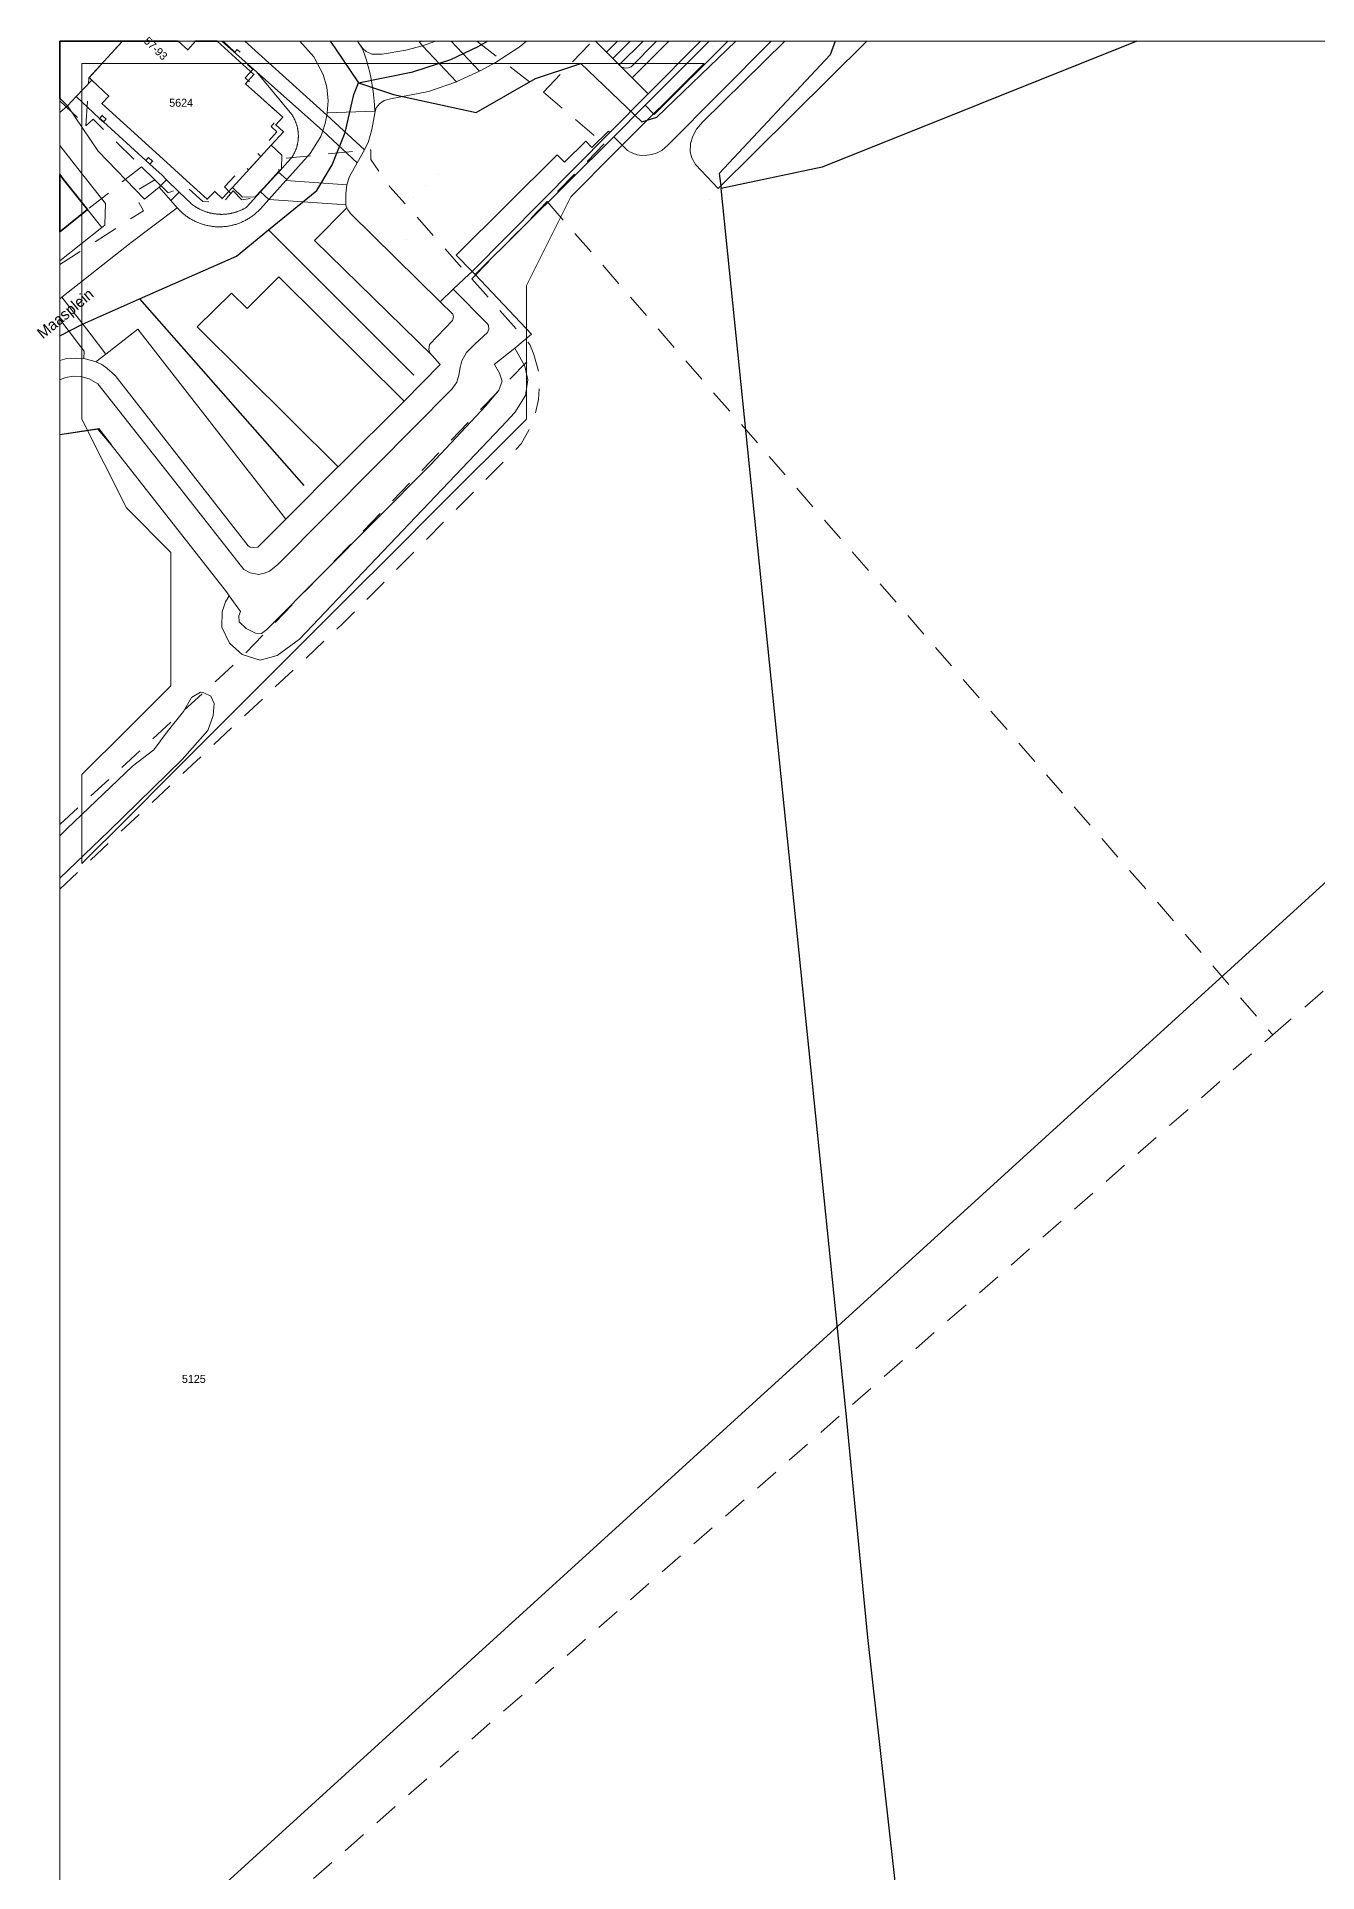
# Model space of a CAD drawing. Header units: metres. Extents: x 0 to 105485, y 0 to 425721.
# Drawn here: x 104627.4 to 104771.5, y 425504 to 425710.5 of the extents above; entities that cross this region are included whole.
import ezdxf
from ezdxf.enums import TextEntityAlignment as Align

# ---------------------------------------------------------------- set-up
doc = ezdxf.new("R2010")
doc.units = ezdxf.units.M
doc.header["$MEASUREMENT"] = 0
doc.linetypes.add('KG-PERCEEL-SO', pattern=[19, 5.5, -4, 5.5, -4])
for name, color, linetype, lineweight in [('B-XX-GK-KADEMUUR-G', 150, 'Continuous', 18), ('B-XX-GR-BEPLANTING_CULTUUR_BODEMBEDEKKER-G', 90, 'Continuous', 18), ('B-XX-GR-GROENVOORZIENING-G', 80, 'Continuous', 18), ('B-XX-IE-AFVAL APART PLAATS-G', 7, 'Continuous', 18), ('B-XX-IE-MEUBILAIR-G', 7, 'Continuous', 18), ('B-XX-IE-MEUBILAIR_WATERWEGMEUBILAIR-G', 150, 'Continuous', 18), ('B-XX-KG-GRENS_PERCEEL-G', 150, 'KG-PERCEEL-SO', 18), ('B-XX-KG-GRENS_PERCEEL-T', 150, 'KG-PERCEEL-SO', 18), ('B-XX-KW-KUNSTWERK_STEIGER-G', 170, 'Continuous', 18), ('B-XX-OG-BEBOUWING-G', 7, 'Continuous', 35), ('B-XX-OG-BEBOUWING_HUISNUMMER-T', 7, 'Continuous', 18), ('B-XX-OG-BEBOUWING_LUIFEL-G', 7, 'Continuous', 18), ('B-XX-OG-BEBOUWING_STRAATNAAM-T', 7, 'Continuous', 18), ('B-XX-OG-GRENS-G', 7, 'Continuous', 18), ('B-XX-OG-TERREIN_ERF-G', 7, 'Continuous', 18), ('B-XX-OG-TERREIN_OEVER-G', 7, 'Continuous', 18), ('B-XX-OG-WATER-G', 130, 'Continuous', 18), ('B-XX-VH-OPENVERHARDING-G', 90, 'Continuous', 18), ('B-XX-VH-OPENVERHARDING_BETONELEMENT-G', 90, 'Continuous', 18), ('B-XX-VH-OPENVERHARDING_BETONSTRAATSTEEN-G', 90, 'Continuous', 18), ('B-XX-VH-OPENVERHARDING_SIERBESTRATING-G', 90, 'Continuous', 18), ('B-XX-VH-OPENVERHARDING_TEGEL-G', 90, 'Continuous', 18)]:
    doc.layers.add(name, color=color, linetype=linetype, lineweight=lineweight)
doc.layers.add('GIS-WEGVAKKEN', color=2, linetype='Continuous')

msp = doc.modelspace()

# ---------------------------------------------------------------- linework, layer by layer
at = {"layer": 'B-XX-GK-KADEMUUR-G', "ltscale": 0.5}
for points in [[(104692.341, 425699.247), (104695.87, 425702.785), (104703.0674007022, 425710), (104702.0930271457, 425710), (104696.198, 425704.056), (104691.889, 425699.711), (104676.412, 425684.106), (104676.749, 425683.772)], [(104630, 425665.7539950513), (104630, 425665.7265714701), (104634.307, 425666.376), (104635.812, 425664.61), (104634.398, 425666.417)]]:
    msp.add_lwpolyline(points, close=True, dxfattribs=at)
at = {"layer": 'B-XX-GR-BEPLANTING_CULTUUR_BODEMBEDEKKER-G', "ltscale": 0.5}
msp.add_lwpolyline([(104630, 425685.2809786227), (104634.758, 425689.03), (104633.145, 425691.052), (104630, 425688.5439587755)], close=True, dxfattribs=at)
at = {"layer": 'B-XX-GR-GROENVOORZIENING-G', "ltscale": 0.5}
for points in [[(104698.5128345861, 425710), (104694.397, 425705.862), (104696.198, 425704.056), (104702.0930271457, 425710)], [(104686.786, 425696.37), (104685.969, 425697.195), (104674.596, 425685.941), (104676.412, 425684.106), (104691.889, 425699.711), (104691.726, 425699.872), (104689.874, 425698.051), (104689.187, 425698.746)]]:
    msp.add_lwpolyline(points, close=True, dxfattribs=at)
at = {"layer": 'B-XX-IE-AFVAL APART PLAATS-G', "color": 0, "true_color": 0x604a38}
for points in [[(104672.564, 425694.984, 2.272308867134135), (104672.564, 425694.984, 3.772308867134135)], [(104671.2, 425693.749, 2.267663464530392), (104671.2, 425693.749, 3.767663464530392)], [(104669.818, 425692.37, 2.245413307180371), (104669.818, 425692.37, 3.745413307180371)], [(104669.054, 425687.668, 2.166286178710536), (104669.054, 425687.668, 3.666286178710536)]]:
    msp.add_polyline3d(points, dxfattribs=at)
at = {"layer": 'B-XX-IE-MEUBILAIR-G', "color": 0, "true_color": 0x604a38}
for points in [[(104669.837, 425709.134, 2.122137864412294), (104669.837, 425709.134, 3.622137864412294)], [(104657.863, 425708.878, 2.167268137644316), (104657.863, 425708.878, 3.667268137644316)], [(104670.134, 425704.194, 2.046266063920931), (104670.134, 425704.194, 3.546266063920931)], [(104659.466, 425698.829, 2.091435594278609), (104659.466, 425698.829, 3.591435594278609)], [(104664.867, 425700.433, 2.056456595749503), (104664.867, 425700.433, 3.556456595749503)], [(104652.971, 425691.29, 2.114831269676678), (104652.971, 425691.29, 3.614831269676678)], [(104637.476, 425686.99, 2.022853032917989), (104637.476, 425686.99, 3.522853032917989)]]:
    msp.add_polyline3d(points, dxfattribs=at)
at = {"layer": 'B-XX-IE-MEUBILAIR_WATERWEGMEUBILAIR-G', "color": 0, "true_color": 0x604a38}
for points in [[(104703.435, 425709.361, 1.464719527342658), (104703.435, 425709.361, 2.964719527342658)], [(104698.71, 425704.656, 1.255345076185897), (104698.71, 425704.656, 2.755345076185897)], [(104703.099, 425692.174, 0), (104703.099, 425692.174, 1.5)]]:
    msp.add_polyline3d(points, dxfattribs=at)
at = {"layer": 'B-XX-KG-GRENS_PERCEEL-G', "ltscale": 0.5, "flags": 128}
for points in [[(104632.96, 425700.49), (104633.272, 425705.842), (104637.0819713843, 425710)], [(104649.252, 425692.87), (104648.534, 425693.603), (104650.75, 425695.992), (104651.247, 425695.53), (104652.639, 425697.036), (104652.233, 425697.413), (104654.442, 425699.795), (104653.772, 425700.416), (104654.416, 425701.111), (104653.887, 425701.602), (104654.355, 425702.106), (104651.241, 425704.922), (104651.539, 425705.244), (104650.851, 425705.882), (104651.726, 425706.825), (104651.103, 425707.402), (104651.411, 425707.734), (104649.978, 425709.063), (104649.693, 425708.755), (104648.4048706697, 425710)], [(104676.9084759195, 425710), (104684.41, 425704.25)], [(104684.41, 425704.25), (104689.9307536865, 425710)], [(104766.46, 425598.23), (104895.1419248321, 425710)], [(104630, 425703.2817697842), (104632.96, 425700.49)], [(104684.41, 425704.25), (104691.257, 425698.432)], [(104632.96, 425700.49), (104633.76, 425701.23), (104638.934, 425696.134), (104639.195, 425695.877)], [(104649.252, 425692.87), (104649.497, 425693.157), (104650.509, 425692.144), (104651.982, 425692.42), (104654.65, 425695.367), (104654.65, 425696.75), (104664.987, 425697.791), (104664.987, 425696.7), (104667.146, 425693.627), (104676.359, 425683.254)], [(104691.257, 425698.432), (104685.08, 425692.191), (104684.846, 425691.954)], [(104639.195, 425695.877), (104630, 425688.5440251632)], [(104639.195, 425695.877), (104640.709, 425694.385)], [(104630, 425684.8603953113), (104639.411, 425690.927), (104638.318, 425692.978), (104640.709, 425694.385)], [(104640.709, 425694.385), (104642.188, 425692.929), (104644.16, 425693.709), (104646.092, 425691.96), (104648.393, 425691.868), (104648.962, 425692.532), (104649.252, 425692.87)], [(104676.359, 425683.254), (104684.846, 425691.954)], [(104684.846, 425691.954), (104766.46, 425598.23)], [(104676.359, 425683.254), (104682.895, 425675.895), (104683.339, 425674.764)], [(104630, 425614.6306338073), (104661.889, 425644.526), (104681.925, 425664.7), (104683.265, 425667.116), (104683.876, 425669.684), (104683.998, 425672.374), (104683.339, 425674.764)], [(104630, 425621.8947674219), (104650.36, 425640.592), (104683.339, 425674.764)], [(104630, 425478.2508471191), (104766.46, 425598.23)]]:
    msp.add_lwpolyline(points, dxfattribs=at)
at = {"layer": 'B-XX-KW-KUNSTWERK_STEIGER-G', "ltscale": 0.5}
msp.add_lwpolyline([(104693.856, 425697.706), (104694.291, 425697.483), (104694.951, 425697.226), (104695.471, 425697.143), (104696.067, 425697.178), (104696.598, 425697.253), (104697.221, 425697.44), (104697.735, 425697.694), (104698.398, 425698.291), (104710.0425670118, 425710), (104711.5536513271, 425710), (104702.308, 425700.872), (104701.648, 425700.115), (104701.237, 425699.305), (104700.968, 425698.486), (104700.935, 425697.552), (104701.12, 425696.889), (104701.533, 425696.112), (104704.062, 425693.442), (104720.8046434546, 425710), (104705.1413201144, 425710), (104696.875, 425701.743), (104695.87, 425702.785), (104692.341, 425699.247)], close=True, dxfattribs=at)
at = {"layer": 'B-XX-OG-BEBOUWING-G', "ltscale": 0.5}
for points in [[(104630, 425710), (104630, 425703.5809030847), (104630.893, 425702.721), (104631.864, 425703.757), (104633.611, 425705.62), (104633.319, 425705.893), (104637.0821077255, 425710)], [(104637.0821077255, 425710), (104633.319, 425705.893), (104633.611, 425705.62), (104635.526, 425703.826), (104634.758, 425702.98), (104642.483, 425695.969), (104644.277, 425694.314), (104646.58, 425692.214), (104647.435, 425693.096), (104648.26, 425692.297), (104649.423, 425693.555), (104653.795, 425698.287), (104655.18, 425699.786), (104654.312, 425700.588), (104655.098, 425701.439), (104652.627, 425703.659), (104650.918, 425705.217), (104651.852, 425706.241), (104647.701184879, 425710), (104645.2874369555, 425710), (104644.4, 425709.02), (104643.3230828729, 425710)], [(104635.231, 425701.243), (104634.787, 425701.647), (104634.487, 425701.317), (104634.931, 425700.913)], [(104640.151, 425696.165), (104640.451, 425696.495), (104640.007, 425696.898), (104639.707, 425696.569)], [(104630, 425688.5439587755), (104633.145, 425691.052), (104630.441, 425694.443), (104630, 425694.996053681)]]:
    msp.add_lwpolyline(points, close=True, dxfattribs=at)
at = {"layer": 'B-XX-OG-BEBOUWING_LUIFEL-G', "ltscale": 0.5}
msp.add_lwpolyline([(104649.423, 425693.555), (104650.57, 425692.443), (104652.007, 425692.475), (104654.963, 425695.594), (104654.995, 425697.178), (104653.795, 425698.287)], close=True, dxfattribs=at)
at = {"layer": 'B-XX-OG-GRENS-G'}
msp.add_polyline3d([(104632.5, 425707.5, 2.874156475067139), (104632.5, 425702.5, 2.686878681182861), (104632.5, 425697.5, 2.443901300430298), (104632.5, 425692.5, 2.728968858718872), (104632.5, 425687.5, 2.348176717758179), (104632.5, 425682.5, 2.034591197967529), (104632.5, 425677.5, 2.05374550819397), (104632.5, 425672.5, 1.994165182113647), (104632.5, 425667.5, 1.843799710273743), (104637.5, 425657.5, 1.33310341835022), (104642.5, 425652.5, 1.31367814540863), (104642.5, 425637.5, 0.4648095369338989), (104637.5, 425632.5, 0.4421931207180023), (104632.5, 425627.5, 0.4206500053405762), (104632.5, 425622.5, 0.5596457719802856), (104632.5, 425617.5, 0.4885667860507965), (104637.5, 425622.5, 0.5053125023841858), (104642.5, 425627.5, 0.4958527386188507), (104647.5, 425632.5, 0.510824978351593), (104657.5, 425642.5, 0.4519999921321869), (104662.5, 425647.5, 0.4763265252113342), (104667.5, 425652.5, 0.3892000019550323), (104672.5, 425657.5, 0.4479397833347321), (104682.5, 425667.5, 0.3825187385082245), (104682.5, 425672.5, 0.4794648587703705), (104682.5, 425677.5, 1.321514129638672), (104682.5, 425682.5, 1.25137984752655), (104687.5, 425692.5, 1.056900024414062), (104692.5, 425697.5, 1.896362662315369), (104702.5, 425707.5, 1.362349271774292), (104697.5, 425707.5, 1.813636183738708), (104692.5, 425707.5, 1.911514043807983), (104687.5, 425707.5, 1.98496949672699), (104682.5, 425707.5, 2.001021385192871), (104677.5, 425707.5, 2.019039392471313), (104672.5, 425707.5, 2.049710988998413), (104667.5, 425707.5, 2.092811822891235), (104662.5, 425707.5, 2.084130048751831), (104657.5, 425707.5, 2.172842502593994), (104652.5, 425707.5, 2.827882528305054), (104647.5, 425707.5, 2.853000164031982)], close=True, dxfattribs=at)
at = {"layer": 'B-XX-OG-TERREIN_ERF-G', "ltscale": 0.5}
for points in [[(104634.758, 425702.98), (104635.526, 425703.826), (104633.611, 425705.62), (104631.864, 425703.757), (104633.809, 425701.934), (104634.487, 425701.317), (104634.787, 425701.647), (104635.231, 425701.243), (104634.931, 425700.913), (104639.707, 425696.569), (104640.007, 425696.898), (104640.451, 425696.495), (104640.151, 425696.165), (104641.517, 425694.922), (104642.034, 425694.417), (104643.451, 425693.029), (104644.788, 425691.721), (104644.788, 425691.721), (104644.8405952453, 425691.6791082241), (104644.8937062564, 425691.6378723027), (104644.9473248555, 425691.5972985853), (104645.0014427864, 425691.5573933191), (104645.0560517163, 425691.5181626488), (104645.1111432366, 425691.4796126151), (104645.1667088645, 425691.4417491536), (104645.2227400441, 425691.4045780945), (104645.2792281478, 425691.3681051614), (104645.3361644779, 425691.3323359702), (104645.3935402673, 425691.2972760287), (104645.4513466815, 425691.2629307351), (104645.5095748197, 425691.229305378), (104645.568215716, 425691.1964051349), (104645.627260341, 425691.1642350716), (104645.6866996032, 425691.1328001416), (104645.7465243503, 425691.1021051852), (104645.8067253706, 425691.0721549287), (104645.8672933947, 425691.0429539838), (104645.9282190962, 425691.0145068469), (104645.9894930942, 425690.9868178979), (104646.0511059536, 425690.9598914005), (104646.1130481877, 425690.9337315008), (104646.1753102586, 425690.9083422266), (104646.2378825795, 425690.8837274876), (104646.3007555155, 425690.8598910737), (104646.3639193857, 425690.8368366552), (104646.4273644644, 425690.8145677819), (104646.4910809822, 425690.7930878829), (104646.5550591285, 425690.7724002654), (104646.6192890519, 425690.752508115), (104646.6837608626, 425690.7334144944), (104646.7484646333, 425690.7151223439), (104646.8133904011, 425690.6976344798), (104646.878528169, 425690.6809535951), (104646.9438679071, 425690.6650822581), (104647.0093995546, 425690.6500229126), (104647.0751130212, 425690.6357778775), (104647.1409981884, 425690.6223493461), (104647.2070449115, 425690.6097393862), (104647.2732430207, 425690.5979499395), (104647.339582323, 425690.5869828211), (104647.4060526036, 425690.5768397199), (104647.4726436278, 425690.5675221975), (104647.5393451418, 425690.5590316888), (104647.6061468753, 425690.5513695011), (104647.6730385422, 425690.5445368141), (104647.7400098428, 425690.5385346799), (104647.8070504649, 425690.5333640227), (104647.8741500859, 425690.5290256388), (104647.941298374, 425690.525520196), (104648.0084849897, 425690.5228482342), (104648.075699588, 425690.5210101647), (104648.1429318192, 425690.5200062708), (104648.2101713311, 425690.5198367067), (104648.2774077704, 425690.5205014988), (104648.3446307841, 425690.5220005446), (104648.4118300215, 425690.5243336133), (104648.4789951354, 425690.5275003456), (104648.5461157838, 425690.5315002541), (104648.6131816318, 425690.5363327226), (104648.6801823526, 425690.5419970073), (104648.7471076298, 425690.5484922359), (104648.8139471582, 425690.5558174083), (104648.8806906462, 425690.5639713965), (104648.9473278168, 425690.5729529451), (104649.0138484093, 425690.582760671), (104649.080242181, 425690.5933930643), (104649.1464989089, 425690.6048484875), (104649.212608391, 425690.617125177), (104649.2785604477, 425690.6302212424), (104649.344344924, 425690.6441346671), (104649.4099516907, 425690.6588633088), (104649.4753706456, 425690.6744048997), (104649.5405917159, 425690.6907570466), (104649.6056048588, 425690.7079172318), (104649.670400064, 425690.7258828129), (104649.7349673543, 425690.7446510237), (104649.7992967879, 425690.7642189743), (104649.8633784595, 425690.7845836516), (104649.927202502, 425690.8057419199), (104649.9907590878, 425690.8276905214), (104650.0540384308, 425690.8504260765), (104650.1170307874, 425690.8739450844), (104650.1797264581, 425690.8982439238), (104650.2421157892, 425690.923318853), (104650.3041891742, 425690.9491660112), (104650.3659370552, 425690.9757814184), (104650.4273499244, 425691.0031609767), (104650.4884183257, 425691.03130047), (104650.5491328558, 425691.0601955656), (104650.6094841661, 425691.0898418142), (104650.6694629639, 425691.120234651), (104650.7290600138, 425691.1513693962), (104650.7882661392, 425691.1832412558), (104650.8470722237, 425691.2158453221), (104650.9054692125, 425691.249176575), (104650.9634481137, 425691.2832298821), (104651.021, 425691.318), (104651.021, 425691.318), (104652.593, 425693.046), (104654.627, 425695.282), (104656.087, 425696.886), (104656.087, 425696.886), (104656.1179247489, 425696.9315230814), (104656.1482659886, 425696.9774371337), (104656.1780187769, 425697.0237346782), (104656.2071782672, 425697.0704081734), (104656.23573971, 425697.1174500166), (104656.2636984527, 425697.1648525454), (104656.2910499413, 425697.2126080383), (104656.3177897204, 425697.2607087165), (104656.3439134345, 425697.3091467449), (104656.3694168283, 425697.3579142334), (104656.3942957475, 425697.4070032385), (104656.4185461396, 425697.4564057638), (104656.4421640545, 425697.5061137624), (104656.4651456452, 425697.5561191373), (104656.487487168, 425697.6064137433), (104656.5091849839, 425697.6569893878), (104656.5302355585, 425697.7078378326), (104656.550635463, 425697.758950795), (104656.5703813742, 425697.8103199494), (104656.589470076, 425697.8619369282), (104656.6078984588, 425697.9137933235), (104656.625663521, 425697.9658806885), (104656.6427623688, 425698.0181905388), (104656.659192217, 425698.0707143536), (104656.6749503894, 425698.1234435773), (104656.690034319, 425698.176369621), (104656.7044415489, 425698.2294838635), (104656.7181697323, 425698.2827776531), (104656.731216633, 425698.3362423088), (104656.7435801259, 425698.3898691218), (104656.755258197, 425698.443649357), (104656.7662489441, 425698.4975742539), (104656.776550577, 425698.5516350289), (104656.7861614176, 425698.6058228759), (104656.7950799004, 425698.6601289686), (104656.8033045727, 425698.7145444608), (104656.8108340948, 425698.769060489), (104656.8176672401, 425698.823668173), (104656.8238028958, 425698.8783586179), (104656.8292400622, 425698.9331229152), (104656.8339778538, 425698.9879521442), (104656.8380154988, 425699.0428373741), (104656.8413523396, 425699.0977696644), (104656.8439878325, 425699.1527400675), (104656.8459215484, 425699.207739629), (104656.8471531722, 425699.2627593903), (104656.8476825033, 425699.3177903893), (104656.8475094556, 425699.3728236618), (104656.846634057, 425699.4278502436), (104656.8450564504, 425699.4828611715), (104656.8427768926, 425699.5378474847), (104656.8397957549, 425699.5928002267), (104656.836113523, 425699.6477104462), (104656.8317307967, 425699.7025691988), (104656.8266482898, 425699.7573675487), (104656.8208668302, 425699.8120965699), (104656.8143873597, 425699.8667473475), (104656.8072109337, 425699.9213109795), (104656.7993387212, 425699.9757785781), (104656.7907720045, 425700.0301412712), (104656.781512179, 425700.0843902036), (104656.7715607529, 425700.1385165387), (104656.7609193474, 425700.1925114599), (104656.7495896958, 425700.2463661721), (104656.7375736435, 425700.3000719029), (104656.7248731479, 425700.3536199041), (104656.7114902776, 425700.4070014536), (104656.6974272128, 425700.4602078558), (104656.682686244, 425700.5132304441), (104656.6672697723, 425700.5660605816), (104656.6511803091, 425700.618689663), (104656.6344204751, 425700.6711091154), (104656.6169930002, 425700.7233104004), (104656.5989007233, 425700.7752850148), (104656.5801465914, 425700.8270244927), (104656.5607336592, 425700.8785204061), (104656.5406650891, 425700.9297643669), (104656.5199441499, 425700.9807480281), (104656.4985742168, 425701.031463085), (104656.4765587709, 425701.0819012765), (104656.453901398, 425701.132054387), (104656.4306057891, 425701.1819142469), (104656.4066757385, 425701.2314727347), (104656.3821151442, 425701.2807217778), (104656.356928007, 425701.3296533539), (104656.3311184296, 425701.3782594929), (104656.304690616, 425701.4265322771), (104656.277648871, 425701.4744638436), (104656.2499975994, 425701.5220463846), (104656.2217413055, 425701.5692721497), (104656.1928845917, 425701.6161334461), (104656.1634321586, 425701.6626226407), (104656.1333888036, 425701.7087321609), (104656.1027594204, 425701.7544544959), (104656.0715489984, 425701.7997821981), (104656.0397626213, 425701.844707884), (104656.0074054667, 425701.8892242358), (104655.9744828054, 425701.9333240023), (104655.941, 425701.977), (104655.941, 425701.977), (104652.145, 425706.551), (104648.2380902127, 425710), (104643.3230828729, 425710), (104644.4, 425709.02), (104645.2874369555, 425710), (104647.701184879, 425710), (104651.852, 425706.241), (104650.918, 425705.217), (104652.627, 425703.659), (104655.098, 425701.439), (104654.312, 425700.588), (104655.18, 425699.786), (104653.795, 425698.287), (104649.423, 425693.555), (104648.26, 425692.297), (104647.435, 425693.096), (104646.58, 425692.214), (104644.277, 425694.314), (104642.483, 425695.969)], [(104630, 425701.9606704374), (104630.893, 425702.721), (104630, 425703.5809030847)], [(104630, 425694.996053681), (104630.441, 425694.443), (104633.145, 425691.052), (104634.758, 425689.03), (104635.096, 425689.296), (104635.098, 425689.394), (104635.148, 425691.733), (104632.041, 425695.689), (104630, 425698.2531405263)]]:
    msp.add_lwpolyline(points, close=True, dxfattribs=at)
at = {"layer": 'B-XX-OG-TERREIN_OEVER-G', "ltscale": 0.5}
for points in [[(104630, 425665.7539950513), (104634.398, 425666.417), (104635.812, 425664.61), (104634.307, 425666.376), (104635.811, 425664.609), (104648.758, 425648.046), (104649.07, 425647.616), (104650.338, 425645.868), (104650.152, 425645.358), (104650.199, 425644.696), (104650.984, 425643.935), (104652.03, 425643.4), (104652.672, 425643.361), (104652.681, 425643.368), (104652.721, 425643.366), (104653.288, 425643.845), (104671.695, 425662.336), (104677.92, 425668.982), (104679.415, 425670.729), (104679.771, 425671.748), (104679.472, 425672.653), (104678.907, 425673.614), (104678.89, 425673.635), (104681.211, 425675.486), (104683.065, 425677.056), (104676.749, 425683.772), (104676.412, 425684.106), (104676.297, 425683.99), (104676.08, 425683.786), (104674.263, 425682.086), (104678.126, 425678.224), (104678.248, 425678.012), (104678.283, 425677.609), (104678.107, 425677.217), (104676.719, 425675.939), (104675.762, 425674.988), (104675.225, 425674.035), (104675.055, 425673.29), (104674.896, 425672.416), (104674.67, 425671.629), (104674.16, 425670.905), (104665.476, 425662.141), (104654.511, 425651.098), (104653.591, 425650.388), (104653.016, 425650.144), (104652.415, 425650.029), (104651.433, 425650.194), (104650.702, 425650.567), (104643.471, 425659.786), (104634.297, 425671.46), (104633.312, 425672.012), (104632.38, 425672.293), (104631.532, 425672.323), (104630.665, 425672.183), (104630, 425671.9205857843)], [(104649.07, 425647.616), (104648.655, 425646.953), (104648.271, 425645.8), (104648.257, 425644.088), (104649.105, 425642.277), (104650.516, 425641.012), (104652.549, 425640.367), (104654.456, 425640.896), (104656.994, 425642.723), (104664.139, 425650.279), (104679.687, 425666.611), (104681.185, 425668.25), (104682.383, 425670.163), (104682.669, 425671.916), (104682.338, 425673.439), (104681.211, 425675.486), (104678.89, 425673.635), (104678.907, 425673.614), (104679.472, 425672.653), (104679.771, 425671.748), (104679.415, 425670.729), (104677.92, 425668.982), (104671.695, 425662.336), (104653.288, 425643.845), (104652.721, 425643.366), (104652.681, 425643.368), (104652.672, 425643.361), (104652.03, 425643.4), (104650.984, 425643.935), (104650.199, 425644.696), (104650.152, 425645.358), (104650.338, 425645.868)]]:
    msp.add_lwpolyline(points, close=True, dxfattribs=at)
at = {"layer": 'B-XX-OG-WATER-G', "ltscale": 0.5}
msp.add_lwpolyline([(104941.9029275928, 425710), (104876.3532364273, 425710), (104630, 425485.8384717652)], dxfattribs=at)
for points in [[(104630, 425485.8384717652), (104876.3532364273, 425710), (104703.0674007022, 425710), (104695.87, 425702.785), (104692.341, 425699.247), (104676.749, 425683.772), (104683.065, 425677.056), (104681.211, 425675.486), (104682.338, 425673.439), (104682.669, 425671.916), (104682.383, 425670.163), (104681.185, 425668.25), (104679.687, 425666.611), (104664.139, 425650.279), (104656.994, 425642.723), (104654.456, 425640.896), (104652.549, 425640.367), (104650.516, 425641.012), (104649.105, 425642.277), (104648.257, 425644.088), (104648.271, 425645.8), (104648.655, 425646.953), (104649.07, 425647.616), (104648.758, 425648.046), (104635.811, 425664.609), (104634.307, 425666.376), (104630, 425665.7265714701)], [(104630, 425620.6269646098), (104630.819, 425621.407), (104638.206, 425628.442), (104640.59, 425630.288), (104642.109, 425632.323), (104643.946, 425634.598), (104644.836, 425636.184), (104645.843, 425636.795), (104646.223, 425636.708), (104646.988, 425636.32), (104647.378, 425635.52), (104647.263, 425634.149), (104646.678, 425632.451), (104643.786, 425629.216), (104635.514, 425621.162), (104630, 425615.859399361)]]:
    msp.add_lwpolyline(points, close=True, dxfattribs=at)
at = {"layer": 'B-XX-VH-OPENVERHARDING-G', "ltscale": 0.5}
msp.add_lwpolyline([(104630, 425615.859399361), (104635.514, 425621.162), (104643.786, 425629.216), (104646.678, 425632.451), (104647.263, 425634.149), (104647.378, 425635.52), (104646.988, 425636.32), (104646.223, 425636.708), (104645.843, 425636.795), (104644.836, 425636.184), (104643.946, 425634.598), (104642.109, 425632.323), (104640.59, 425630.288), (104638.206, 425628.442), (104630.819, 425621.407), (104630, 425620.6269646098)], close=True, dxfattribs=at)
at = {"layer": 'B-XX-VH-OPENVERHARDING_BETONELEMENT-G', "ltscale": 0.5}
for points in [[(104652.593, 425693.046), (104653.528, 425692.196), (104655.454, 425694.342), (104655.547, 425694.445), (104654.627, 425695.282)], [(104642.034, 425694.417), (104641.193, 425693.558), (104642.509, 425692.067), (104643.451, 425693.029)]]:
    msp.add_lwpolyline(points, close=True, dxfattribs=at)
at = {"layer": 'B-XX-VH-OPENVERHARDING_BETONSTRAATSTEEN-G', "ltscale": 0.5}
for points in [[(104660.077, 425701.879), (104660.079, 425701.892), (104660.082, 425701.936), (104660.186, 425703.27), (104660.057, 425704.83), (104659.653, 425706.257), (104658.596, 425708.225), (104657.0259737975, 425710), (104650.8130394773, 425710), (104660.041, 425701.669)], [(104670.7365801937, 425710), (104670.472, 425709.891), (104670.796, 425709.471), (104672.2765848837, 425710)], [(104674.629, 425705.434), (104674.662, 425705.446), (104677.233, 425706.617), (104674.0201095926, 425710), (104672.2765848837, 425710), (104670.796, 425709.471)], [(104692.945, 425707.318), (104695.6188365256, 425710), (104694.1547142539, 425710), (104692.214, 425708.048)], [(104652.145, 425706.551), (104655.941, 425701.977), (104655.941, 425701.977), (104655.9744828054, 425701.9333240023), (104656.0074054667, 425701.8892242358), (104656.0397626213, 425701.844707884), (104656.0715489984, 425701.7997821981), (104656.1027594204, 425701.7544544959), (104656.1333888036, 425701.7087321609), (104656.1634321586, 425701.6626226407), (104656.1928845917, 425701.6161334461), (104656.2217413055, 425701.5692721497), (104656.2499975994, 425701.5220463846), (104656.277648871, 425701.4744638436), (104656.304690616, 425701.4265322771), (104656.3311184296, 425701.3782594929), (104656.356928007, 425701.3296533539), (104656.3821151442, 425701.2807217778), (104656.4066757385, 425701.2314727347), (104656.4306057891, 425701.1819142469), (104656.453901398, 425701.132054387), (104656.4765587709, 425701.0819012765), (104656.4985742168, 425701.031463085), (104656.5199441499, 425700.9807480281), (104656.5406650891, 425700.9297643669), (104656.5607336592, 425700.8785204061), (104656.5801465914, 425700.8270244927), (104656.5989007233, 425700.7752850148), (104656.6169930002, 425700.7233104004), (104656.6344204751, 425700.6711091154), (104656.6511803091, 425700.618689663), (104656.6672697723, 425700.5660605816), (104656.682686244, 425700.5132304441), (104656.6974272128, 425700.4602078558), (104656.7114902776, 425700.4070014536), (104656.7248731479, 425700.3536199041), (104656.7375736435, 425700.3000719029), (104656.7495896958, 425700.2463661721), (104656.7609193474, 425700.1925114599), (104656.7715607529, 425700.1385165387), (104656.781512179, 425700.0843902036), (104656.7907720045, 425700.0301412712), (104656.7993387212, 425699.9757785781), (104656.8072109337, 425699.9213109795), (104656.8143873597, 425699.8667473475), (104656.8208668302, 425699.8120965699), (104656.8266482898, 425699.7573675487), (104656.8317307967, 425699.7025691988), (104656.836113523, 425699.6477104462), (104656.8397957549, 425699.5928002267), (104656.8427768926, 425699.5378474847), (104656.8450564504, 425699.4828611715), (104656.846634057, 425699.4278502436), (104656.8475094556, 425699.3728236618), (104656.8476825033, 425699.3177903893), (104656.8471531722, 425699.2627593903), (104656.8459215484, 425699.207739629), (104656.8439878325, 425699.1527400675), (104656.8413523396, 425699.0977696644), (104656.8380154988, 425699.0428373741), (104656.8339778538, 425698.9879521442), (104656.8292400622, 425698.9331229152), (104656.8238028958, 425698.8783586179), (104656.8176672401, 425698.823668173), (104656.8108340948, 425698.769060489), (104656.8033045727, 425698.7145444608), (104656.7950799004, 425698.6601289686), (104656.7861614176, 425698.6058228759), (104656.776550577, 425698.5516350289), (104656.7662489441, 425698.4975742539), (104656.755258197, 425698.443649357), (104656.7435801259, 425698.3898691218), (104656.731216633, 425698.3362423088), (104656.7181697323, 425698.2827776531), (104656.7044415489, 425698.2294838635), (104656.690034319, 425698.176369621), (104656.6749503894, 425698.1234435773), (104656.659192217, 425698.0707143536), (104656.6427623688, 425698.0181905388), (104656.625663521, 425697.9658806885), (104656.6078984588, 425697.9137933235), (104656.589470076, 425697.8619369282), (104656.5703813742, 425697.8103199494), (104656.550635463, 425697.758950795), (104656.5302355585, 425697.7078378326), (104656.5091849839, 425697.6569893878), (104656.487487168, 425697.6064137433), (104656.4651456452, 425697.5561191373), (104656.4421640545, 425697.5061137624), (104656.4185461396, 425697.4564057638), (104656.3942957475, 425697.4070032385), (104656.3694168283, 425697.3579142334), (104656.3439134345, 425697.3091467449), (104656.3177897204, 425697.2607087165), (104656.2910499413, 425697.2126080383), (104656.2636984527, 425697.1648525454), (104656.23573971, 425697.1174500166), (104656.2071782672, 425697.0704081734), (104656.1780187769, 425697.0237346782), (104656.1482659886, 425696.9774371337), (104656.1179247489, 425696.9315230814), (104656.087, 425696.886), (104656.087, 425696.886), (104654.627, 425695.282), (104655.547, 425694.445), (104658.164, 425697.361), (104659.376, 425699.275), (104659.603, 425699.93)], [(104631.864, 425703.757), (104630.893, 425702.721), (104634.348, 425697.61), (104639.542, 425692.243), (104641.193, 425693.558), (104642.034, 425694.417), (104641.517, 425694.922), (104640.151, 425696.165), (104639.707, 425696.569), (104634.931, 425700.913), (104634.487, 425701.317), (104633.809, 425701.934)], [(104663.446, 425696.301), (104664.297, 425697.759), (104660.041, 425701.669), (104659.876, 425700.719), (104659.603, 425699.93)], [(104653.528, 425692.196), (104652.593, 425693.046), (104651.021, 425691.318), (104651.021, 425691.318), (104650.9634481137, 425691.2832298821), (104650.9054692125, 425691.249176575), (104650.8470722237, 425691.2158453221), (104650.7882661392, 425691.1832412558), (104650.7290600138, 425691.1513693962), (104650.6694629639, 425691.120234651), (104650.6094841661, 425691.0898418142), (104650.5491328558, 425691.0601955656), (104650.4884183257, 425691.03130047), (104650.4273499244, 425691.0031609767), (104650.3659370552, 425690.9757814184), (104650.3041891742, 425690.9491660112), (104650.2421157892, 425690.923318853), (104650.1797264581, 425690.8982439238), (104650.1170307874, 425690.8739450844), (104650.0540384308, 425690.8504260765), (104649.9907590878, 425690.8276905214), (104649.927202502, 425690.8057419199), (104649.8633784595, 425690.7845836516), (104649.7992967879, 425690.7642189743), (104649.7349673543, 425690.7446510237), (104649.670400064, 425690.7258828129), (104649.6056048588, 425690.7079172318), (104649.5405917159, 425690.6907570466), (104649.4753706456, 425690.6744048997), (104649.4099516907, 425690.6588633088), (104649.344344924, 425690.6441346671), (104649.2785604477, 425690.6302212424), (104649.212608391, 425690.617125177), (104649.1464989089, 425690.6048484875), (104649.080242181, 425690.5933930643), (104649.0138484093, 425690.582760671), (104648.9473278168, 425690.5729529451), (104648.8806906462, 425690.5639713965), (104648.8139471582, 425690.5558174083), (104648.7471076298, 425690.5484922359), (104648.6801823526, 425690.5419970073), (104648.6131816318, 425690.5363327226), (104648.5461157838, 425690.5315002541), (104648.4789951354, 425690.5275003456), (104648.4118300215, 425690.5243336133), (104648.3446307841, 425690.5220005446), (104648.2774077704, 425690.5205014988), (104648.2101713311, 425690.5198367067), (104648.1429318192, 425690.5200062708), (104648.075699588, 425690.5210101647), (104648.0084849897, 425690.5228482342), (104647.941298374, 425690.525520196), (104647.8741500859, 425690.5290256388), (104647.8070504649, 425690.5333640227), (104647.7400098428, 425690.5385346799), (104647.6730385422, 425690.5445368141), (104647.6061468753, 425690.5513695011), (104647.5393451418, 425690.5590316888), (104647.4726436278, 425690.5675221975), (104647.4060526036, 425690.5768397199), (104647.339582323, 425690.5869828211), (104647.2732430207, 425690.5979499395), (104647.2070449115, 425690.6097393862), (104647.1409981884, 425690.6223493461), (104647.0751130212, 425690.6357778775), (104647.0093995546, 425690.6500229126), (104646.9438679071, 425690.6650822581), (104646.878528169, 425690.6809535951), (104646.8133904011, 425690.6976344798), (104646.7484646333, 425690.7151223439), (104646.6837608626, 425690.7334144944), (104646.6192890519, 425690.752508115), (104646.5550591285, 425690.7724002654), (104646.4910809822, 425690.7930878829), (104646.4273644644, 425690.8145677819), (104646.3639193857, 425690.8368366552), (104646.3007555155, 425690.8598910737), (104646.2378825795, 425690.8837274876), (104646.1753102586, 425690.9083422266), (104646.1130481877, 425690.9337315008), (104646.0511059536, 425690.9598914005), (104645.9894930942, 425690.9868178979), (104645.9282190962, 425691.0145068469), (104645.8672933947, 425691.0429539838), (104645.8067253706, 425691.0721549287), (104645.7465243503, 425691.1021051852), (104645.6866996032, 425691.1328001416), (104645.627260341, 425691.1642350716), (104645.568215716, 425691.1964051349), (104645.5095748197, 425691.229305378), (104645.4513466815, 425691.2629307351), (104645.3935402673, 425691.2972760287), (104645.3361644779, 425691.3323359702), (104645.2792281478, 425691.3681051614), (104645.2227400441, 425691.4045780945), (104645.1667088645, 425691.4417491536), (104645.1111432366, 425691.4796126151), (104645.0560517163, 425691.5181626488), (104645.0014427864, 425691.5573933191), (104644.9473248555, 425691.5972985853), (104644.8937062564, 425691.6378723027), (104644.8405952453, 425691.6791082241), (104644.788, 425691.721), (104644.788, 425691.721), (104643.451, 425693.029), (104642.509, 425692.067), (104643.226, 425691.256), (104643.226, 425691.256), (104643.2969130462, 425691.1767020092), (104643.3691553695, 425691.0986130972), (104643.4427063584, 425691.0217555439), (104643.5175450276, 425690.9461512779), (104643.5936500247, 425690.87182187), (104643.6709996358, 425690.7987885274), (104643.749571792, 425690.7270720878), (104643.8293440756, 425690.6566930125), (104643.9102937264, 425690.5876713819), (104643.9923976485, 425690.5200268888), (104644.0756324163, 425690.4537788331), (104644.1599742818, 425690.3889461162), (104644.2453991812, 425690.3255472359), (104644.3318827415, 425690.2636002807), (104644.4194002878, 425690.2031229251), (104644.5079268501, 425690.1441324239), (104644.5974371704, 425690.0866456079), (104644.6879057104, 425690.0306788791), (104644.779306658, 425689.9762482055), (104644.8716139354, 425689.9233691169), (104644.9648012058, 425689.8720567004), (104645.0588418818, 425689.8223255962), (104645.1537091322, 425689.7741899933), (104645.24937589, 425689.7276636255), (104645.3458148602, 425689.6827597673), (104645.4429985274, 425689.6394912304), (104645.5408991638, 425689.59787036), (104645.639488837, 425689.557909031), (104645.7387394178, 425689.5196186451), (104645.8386225889, 425689.483010127), (104645.939109852, 425689.4480939215), (104646.0401725369, 425689.4148799909), (104646.1417818088, 425689.3833778114), (104646.2439086774, 425689.3535963711), (104646.3465240042, 425689.3255441671), (104646.4495985119, 425689.2992292029), (104646.5531027917, 425689.2746589868), (104646.6570073124, 425689.2518405288), (104646.7612824287, 425689.2307803394), (104646.8658983895, 425689.2114844274), (104646.9708253462, 425689.1939582981), (104647.0760333618, 425689.1782069521), (104647.1814924191, 425689.1642348834), (104647.287172429, 425689.1520460783), (104647.3930432396, 425689.1416440147), (104647.4990746444, 425689.1330316602), (104647.6052363912, 425689.1262114721), (104647.7114981907, 425689.1211853965), (104647.8178297248, 425689.117954867), (104647.9242006556, 425689.1165208057), (104648.0305806341, 425689.1168836215), (104648.1369393086, 425689.1190432111), (104648.2432463334, 425689.1229989582), (104648.3494713776, 425689.1287497342), (104648.4555841339, 425689.1362938983), (104648.5615543268, 425689.1456292981), (104648.6673517214, 425689.1567532699), (104648.7729461323, 425689.1696626402), (104648.878307432, 425689.1843537256), (104648.9834055594, 425689.2008223345), (104649.0882105285, 425689.2190637681), (104649.1926924371, 425689.2390728221), (104649.296821475, 425689.2608437874), (104649.4005679326, 425689.2843704526), (104649.5039022099, 425689.3096461052), (104649.6067948239, 425689.3366635336), (104649.709216418, 425689.3654150295), (104649.81113777, 425689.3958923896), (104649.9125298001, 425689.4280869183), (104650.01336358, 425689.46198943), (104650.1136103402, 425689.497590252), (104650.213241479, 425689.5348792267), (104650.3122285703, 425689.5738457151), (104650.4105433716, 425689.6144785996), (104650.5081578324, 425689.6567662871), (104650.6050441018, 425689.7006967121), (104650.701174537, 425689.7462573409), (104650.7965217105, 425689.7934351742), (104650.8910584185, 425689.8422167517), (104650.9847576884, 425689.8925881552), (104651.0775927863, 425689.9445350131), (104651.1695372252, 425689.9980425042), (104651.2605647721, 425690.0530953622), (104651.3506494556, 425690.1096778795), (104651.4397655731, 425690.1677739126), (104651.5278876987, 425690.2273668857), (104651.6149906898, 425690.2884397962), (104651.7010496948, 425690.350975219), (104651.7860401599, 425690.414955312), (104651.8699378361, 425690.4803618208), (104651.9527187862, 425690.5471760841), (104652.0343593916, 425690.6153790386), (104652.1148363592, 425690.6849512252), (104652.1941267277, 425690.7558727939), (104652.2722078745, 425690.82812351), (104652.349057522, 425690.9016827592), (104652.4246537439, 425690.976529554), (104652.4989749715, 425691.0526425397), (104652.572, 425691.13), (104652.572, 425691.13), (104653.523, 425692.19)], [(104662.295, 425693.836), (104655.454, 425694.342), (104653.528, 425692.196), (104653.523, 425692.19), (104661.184, 425691.662), (104662.206, 425691.631), (104662.186, 425692.825)], [(104662.309, 425691.26), (104658.674, 425687.584), (104671.897, 425674.633), (104671.632, 425674.959), (104671.521, 425675.335), (104671.603, 425675.88), (104674.18, 425678.571), (104674.316, 425678.986), (104674.223, 425679.291), (104672.794, 425680.698), (104662.718, 425690.614), (104662.398, 425691.012)], [(104661.338, 425662.14), (104661.465, 425662.267), (104668.706, 425669.471), (104668.755, 425669.521), (104654.655, 425683.489), (104651.088, 425679.946), (104649.313, 425681.667), (104645.453, 425677.873)], [(104630, 425678.733097735), (104632.132, 425675.974), (104632.774, 425675.144), (104632.734, 425674.319), (104633.729, 425674.057), (104634.059, 425673.921), (104635.198, 425674.807), (104633.526, 425676.956), (104630.232, 425681.189), (104630, 425681.0059251701)], [(104634.059, 425673.921), (104634.674, 425673.666), (104634.754, 425673.613), (104635.321, 425673.233), (104636.227, 425672.383), (104651.214, 425653.221), (104651.418, 425653.102), (104651.787, 425653.031), (104652.304, 425653.077), (104655.453, 425656.236), (104638.776, 425677.591), (104635.198, 425674.807)]]:
    msp.add_lwpolyline(points, close=True, dxfattribs=at)
at = {"layer": 'B-XX-VH-OPENVERHARDING_SIERBESTRATING-G', "ltscale": 0.5}
for points in [[(104665.433, 425702.123), (104665.398, 425702.889), (104665.34, 425703.61), (104665.258, 425704.329), (104665.153, 425705.044), (104665.028, 425705.729), (104665.023, 425705.756), (104664.871, 425706.462), (104664.694, 425707.164), (104664.495, 425707.859), (104664.273, 425708.547), (104664.028, 425709.227), (104663.711, 425709.666), (104663.5150108918, 425710), (104657.0259737975, 425710), (104658.596, 425708.225), (104659.653, 425706.257), (104660.057, 425704.83), (104660.186, 425703.27), (104660.082, 425701.936)], [(104663.711, 425709.666), (104664.028, 425709.227), (104664.273, 425708.547), (104664.495, 425707.859), (104664.694, 425707.164), (104664.871, 425706.462), (104665.023, 425705.756), (104665.028, 425705.729), (104665.153, 425705.044), (104665.258, 425704.329), (104665.34, 425703.61), (104665.398, 425702.889), (104665.433, 425702.123), (104665.495, 425702.082), (104665.596, 425702.51), (104665.959, 425702.937), (104666.497, 425703.324), (104667.199, 425703.512), (104671.497, 425704.33), (104674.629, 425705.434), (104670.796, 425709.471), (104670.778, 425709.465), (104668.92, 425708.971), (104666.269, 425708.525), (104665.131, 425708.55), (104664.477, 425708.853), (104664.09, 425709.186)], [(104674.0201095926, 425710), (104677.233, 425706.617), (104677.305, 425706.65), (104679.028, 425707.584), (104681.672, 425709.312), (104682.5169489125, 425710)], [(104690.2574050822, 425710), (104691.5, 425708.76), (104692.7341620643, 425710)], [(104660.082, 425701.936), (104660.079, 425701.892), (104660.077, 425701.879), (104660.041, 425701.669), (104664.297, 425697.759), (104664.734, 425698.716), (104665.121, 425700.061), (104665.495, 425702.082), (104665.433, 425702.123)], [(104655.454, 425694.342), (104662.295, 425693.836), (104662.59, 425694.77), (104663.446, 425696.301), (104659.603, 425699.93), (104659.376, 425699.275), (104658.164, 425697.361), (104655.547, 425694.445)], [(104668.755, 425669.521), (104672.816, 425673.639), (104671.897, 425674.633), (104658.674, 425687.584), (104662.309, 425691.26), (104662.207, 425691.542), (104662.206, 425691.592), (104662.206, 425691.631), (104661.184, 425691.662), (104653.523, 425692.19), (104652.572, 425691.13), (104652.572, 425691.13), (104652.4989749715, 425691.0526425397), (104652.4246537439, 425690.976529554), (104652.349057522, 425690.9016827592), (104652.2722078745, 425690.82812351), (104652.1941267277, 425690.7558727939), (104652.1148363592, 425690.6849512252), (104652.0343593916, 425690.6153790386), (104651.9527187862, 425690.5471760841), (104651.8699378361, 425690.4803618208), (104651.7860401599, 425690.414955312), (104651.7010496948, 425690.350975219), (104651.6149906898, 425690.2884397962), (104651.5278876987, 425690.2273668857), (104651.4397655731, 425690.1677739126), (104651.3506494556, 425690.1096778795), (104651.2605647721, 425690.0530953622), (104651.1695372252, 425689.9980425042), (104651.0775927863, 425689.9445350131), (104650.9847576884, 425689.8925881552), (104650.8910584185, 425689.8422167517), (104650.7965217105, 425689.7934351742), (104650.701174537, 425689.7462573409), (104650.6050441018, 425689.7006967121), (104650.5081578324, 425689.6567662871), (104650.4105433716, 425689.6144785996), (104650.3122285703, 425689.5738457151), (104650.213241479, 425689.5348792267), (104650.1136103402, 425689.497590252), (104650.01336358, 425689.46198943), (104649.9125298001, 425689.4280869183), (104649.81113777, 425689.3958923896), (104649.709216418, 425689.3654150295), (104649.6067948239, 425689.3366635336), (104649.5039022099, 425689.3096461052), (104649.4005679326, 425689.2843704526), (104649.296821475, 425689.2608437874), (104649.1926924371, 425689.2390728221), (104649.0882105285, 425689.2190637681), (104648.9834055594, 425689.2008223345), (104648.878307432, 425689.1843537256), (104648.7729461323, 425689.1696626402), (104648.6673517214, 425689.1567532699), (104648.5615543268, 425689.1456292981), (104648.4555841339, 425689.1362938983), (104648.3494713776, 425689.1287497342), (104648.2432463334, 425689.1229989582), (104648.1369393086, 425689.1190432111), (104648.0305806341, 425689.1168836215), (104647.9242006556, 425689.1165208057), (104647.8178297248, 425689.117954867), (104647.7114981907, 425689.1211853965), (104647.6052363912, 425689.1262114721), (104647.4990746444, 425689.1330316602), (104647.3930432396, 425689.1416440147), (104647.287172429, 425689.1520460783), (104647.1814924191, 425689.1642348834), (104647.0760333618, 425689.1782069521), (104646.9708253462, 425689.1939582981), (104646.8658983895, 425689.2114844274), (104646.7612824287, 425689.2307803394), (104646.6570073124, 425689.2518405288), (104646.5531027917, 425689.2746589868), (104646.4495985119, 425689.2992292029), (104646.3465240042, 425689.3255441671), (104646.2439086774, 425689.3535963711), (104646.1417818088, 425689.3833778114), (104646.0401725369, 425689.4148799909), (104645.939109852, 425689.4480939215), (104645.8386225889, 425689.483010127), (104645.7387394178, 425689.5196186451), (104645.639488837, 425689.557909031), (104645.5408991638, 425689.59787036), (104645.4429985274, 425689.6394912304), (104645.3458148602, 425689.6827597673), (104645.24937589, 425689.7276636255), (104645.1537091322, 425689.7741899933), (104645.0588418818, 425689.8223255962), (104644.9648012058, 425689.8720567004), (104644.8716139354, 425689.9233691169), (104644.779306658, 425689.9762482055), (104644.6879057104, 425690.0306788791), (104644.5974371704, 425690.0866456079), (104644.5079268501, 425690.1441324239), (104644.4194002878, 425690.2031229251), (104644.3318827415, 425690.2636002807), (104644.2453991812, 425690.3255472359), (104644.1599742818, 425690.3889461162), (104644.0756324163, 425690.4537788331), (104643.9923976485, 425690.5200268888), (104643.9102937264, 425690.5876713819), (104643.8293440756, 425690.6566930125), (104643.749571792, 425690.7270720878), (104643.6709996358, 425690.7987885274), (104643.5936500247, 425690.87182187), (104643.5175450276, 425690.9461512779), (104643.4427063584, 425691.0217555439), (104643.3691553695, 425691.0986130972), (104643.2969130462, 425691.1767020092), (104643.226, 425691.256), (104643.226, 425691.256), (104638.04, 425687.348), (104630.232, 425681.189), (104633.526, 425676.956), (104635.198, 425674.807), (104638.776, 425677.591), (104655.453, 425656.236), (104655.772, 425656.556), (104661.304, 425662.106), (104661.338, 425662.14), (104645.453, 425677.873), (104649.313, 425681.667), (104651.088, 425679.946), (104654.655, 425683.489)], [(104630, 425678.733097735), (104630, 425674.0973797468), (104630.795, 425674.302), (104631.765, 425674.357), (104632.734, 425674.319), (104632.774, 425675.144), (104632.132, 425675.974)]]:
    msp.add_lwpolyline(points, close=True, dxfattribs=at)
at = {"layer": 'B-XX-VH-OPENVERHARDING_TEGEL-G', "ltscale": 0.5}
for points in [[(104648.2380902127, 425710), (104652.145, 425706.551), (104659.603, 425699.93), (104659.876, 425700.719), (104660.041, 425701.669), (104650.8130394773, 425710)], [(104672.794, 425680.698), (104674.263, 425682.086), (104676.08, 425683.786), (104676.297, 425683.99), (104676.412, 425684.106), (104674.596, 425685.941), (104685.969, 425697.195), (104686.786, 425696.37), (104689.187, 425698.746), (104689.874, 425698.051), (104691.726, 425699.872), (104691.889, 425699.711), (104696.198, 425704.056), (104694.397, 425705.862), (104693.164, 425707.1), (104692.945, 425707.318), (104692.214, 425708.048), (104691.5, 425708.76), (104690.2574050822, 425710), (104682.5169489125, 425710), (104681.672, 425709.312), (104679.028, 425707.584), (104677.305, 425706.65), (104677.233, 425706.617), (104674.662, 425705.446), (104674.629, 425705.434), (104671.497, 425704.33), (104667.199, 425703.512), (104666.497, 425703.324), (104665.959, 425702.937), (104665.596, 425702.51), (104665.495, 425702.082), (104665.121, 425700.061), (104664.734, 425698.716), (104664.297, 425697.759), (104663.446, 425696.301), (104662.59, 425694.77), (104662.295, 425693.836), (104662.186, 425692.825), (104662.206, 425691.631), (104662.206, 425691.592), (104662.207, 425691.542), (104662.309, 425691.26), (104662.398, 425691.012), (104662.718, 425690.614)], [(104663.5150108918, 425710), (104663.711, 425709.666), (104664.09, 425709.186), (104664.477, 425708.853), (104665.131, 425708.55), (104666.269, 425708.525), (104668.92, 425708.971), (104670.778, 425709.465), (104670.796, 425709.471), (104670.472, 425709.891), (104670.7365801937, 425710)], [(104692.7341620643, 425710), (104691.5, 425708.76), (104692.214, 425708.048), (104694.1547142539, 425710)], [(104693.164, 425707.1), (104693.619, 425706.976), (104693.976, 425706.998), (104694.272, 425707.116), (104697.1450537568, 425710), (104695.6188365256, 425710), (104692.945, 425707.318)], [(104697.1450537568, 425710), (104694.272, 425707.116), (104693.976, 425706.998), (104693.619, 425706.976), (104693.164, 425707.1), (104694.397, 425705.862), (104698.5128345861, 425710)], [(104630, 425681.0059251701), (104630.232, 425681.189), (104638.04, 425687.348), (104643.226, 425691.256), (104642.509, 425692.067), (104641.193, 425693.558), (104639.542, 425692.243), (104634.348, 425697.61), (104630.893, 425702.721), (104630, 425701.9606704374), (104630, 425698.2531405263), (104632.041, 425695.689), (104635.148, 425691.733), (104635.098, 425689.394), (104635.096, 425689.296), (104634.758, 425689.03), (104630, 425685.2809786227)], [(104671.897, 425674.633), (104672.816, 425673.639), (104668.755, 425669.521), (104668.706, 425669.471), (104661.465, 425662.267), (104661.338, 425662.14), (104661.304, 425662.106), (104655.772, 425656.556), (104655.453, 425656.236), (104652.304, 425653.077), (104651.787, 425653.031), (104651.418, 425653.102), (104651.214, 425653.221), (104636.227, 425672.383), (104635.321, 425673.233), (104634.754, 425673.613), (104634.674, 425673.666), (104634.059, 425673.921), (104633.729, 425674.057), (104632.734, 425674.319), (104631.765, 425674.357), (104630.795, 425674.302), (104630, 425674.0973797468), (104630, 425671.9205857843), (104630.665, 425672.183), (104631.532, 425672.323), (104632.38, 425672.293), (104633.312, 425672.012), (104634.297, 425671.46), (104643.471, 425659.786), (104650.702, 425650.567), (104651.433, 425650.194), (104652.415, 425650.029), (104653.016, 425650.144), (104653.591, 425650.388), (104654.511, 425651.098), (104665.476, 425662.141), (104674.16, 425670.905), (104674.67, 425671.629), (104674.896, 425672.416), (104675.055, 425673.29), (104675.225, 425674.035), (104675.762, 425674.988), (104676.719, 425675.939), (104678.107, 425677.217), (104678.283, 425677.609), (104678.248, 425678.012), (104678.126, 425678.224), (104674.263, 425682.086), (104672.794, 425680.698), (104674.223, 425679.291), (104674.316, 425678.986), (104674.18, 425678.571), (104671.603, 425675.88), (104671.521, 425675.335), (104671.632, 425674.959)]]:
    msp.add_lwpolyline(points, close=True, dxfattribs=at)
at = {"layer": 'GIS-WEGVAKKEN'}
for points in [[(104660.4150909091, 425710), (104660.96, 425709.26), (104663.5973000005, 425705.3024999984)], [(104663.5973000005, 425705.3024999984), (104667.55, 425704), (104676.86, 425701.99), (104683.53, 425705.8), (104688.61, 425707.49), (104695.49, 425700.93), (104697.18, 425701.46), (104706.0489389535, 425710)], [(104663.5973000005, 425705.3024999984), (104669.71, 425706.56), (104674.01, 425707.93), (104677.07, 425709.4), (104678.134516129, 425710)], [(104717.227192429, 425710), (104716.66, 425708.45), (104704.17, 425695.11), (104704.3891000003, 425693.4316000007)], [(104751.1657796258, 425710), (104715.76, 425695.82), (104704.3891000003, 425693.4316000007)], [(104653.4941000007, 425688.7690999992), (104658.92, 425693.2), (104660.65, 425696.09), (104662.13, 425699.74), (104663.1, 425704.01), (104663.5973000005, 425705.3024999984)], [(104718.4453999996, 425556.0148000009), (104704.3891000003, 425693.4316000007)], [(104638.9840000011, 425681.0031999983), (104649.9, 425685.83), (104653.4941000007, 425688.7690999992)], [(104653.4941000007, 425688.7690999992), (104669.8555000015, 425672.4222999997)], [(104630, 425676.8733217391), (104632.56, 425678.16), (104638.9840000011, 425681.0031999983)], [(104638.9840000011, 425681.0031999983), (104657.4730000012, 425660.0397000014)], [(104731.6055999994, 425393.1468000002), (104735.21, 425402.68), (104720.91, 425530.46), (104718.4453999996, 425556.0148000009)]]:
    msp.add_lwpolyline(points, dxfattribs=at)

# ---------------------------------------------------------------- texts
at = {"layer": 'B-XX-KG-GRENS_PERCEEL-T'}
for s, p in [('5624', (104643.6603799987, 425703.0700821367)), ('5125', (104645.092240676, 425559.5385263325))]:
    msp.add_text(s, height=0.9, dxfattribs=at).set_placement(p, align=Align.MIDDLE_CENTER)
at = {"layer": 'B-XX-OG-BEBOUWING_HUISNUMMER-T'}
msp.add_text('57-93', height=0.9, rotation=316, dxfattribs=at).set_placement((104640.803, 425709.175), align=Align.MIDDLE_CENTER)
at = {"layer": 'B-XX-OG-BEBOUWING_STRAATNAAM-T'}
msp.add_text('Maasplein', height=1.25, rotation=40, dxfattribs=at).set_placement((104630.632, 425679.37), align=Align.MIDDLE_CENTER)

doc.saveas('drawing.dxf')
